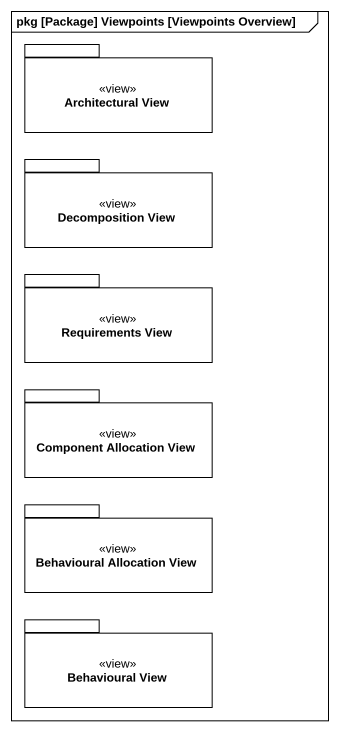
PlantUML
@startuml
mainframe pkg [Package] Viewpoints [Viewpoints Overview]
package "Architectural View" as Architectural_View <<view>> {
}
package "Decomposition View" as Decomposition_View <<view>> {
}
package "Requirements View" as Requirements_View <<view>> {
}
package "Component Allocation View" as Component_Allocation_View <<view>> {
}
package "Behavioural Allocation View" as Behavioural_Allocation_View <<view>> {
}
package "Behavioural View" as Behavioural_View <<view>> {
}
@enduml
